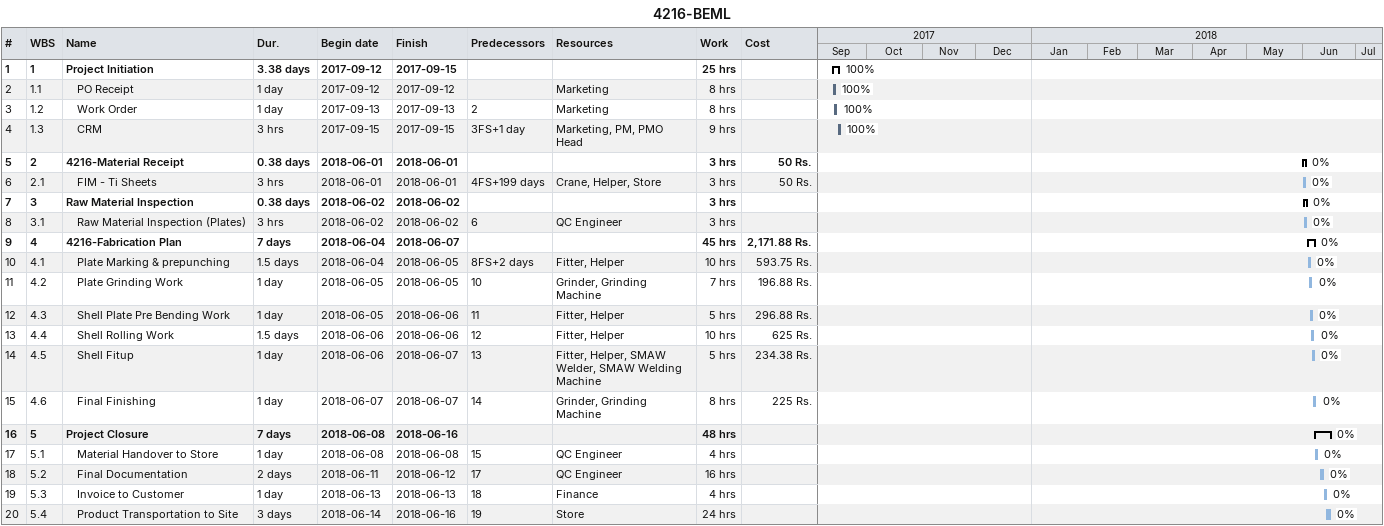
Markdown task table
4216-BEML

| ID | WBS | Task | Duration | Start | Finish | Predecessors | Resources | % complete | Work (h) | Cost (Rs.) |
|---|---|---|---|---|---|---|---|---|---|---|
| 1 | 1 | **Project Initiation** | 3.38d | 2017-09-12 | 2017-09-15 |  |  | 100 | 25 |  |
| 2 | 1.1 | PO Receipt | 1d | 2017-09-12 | 2017-09-12 |  | Marketing | 100 | 8 |  |
| 3 | 1.2 | Work Order | 1d | 2017-09-13 | 2017-09-13 | 2 | Marketing | 100 | 8 |  |
| 4 | 1.3 | CRM | 3h | 2017-09-15 | 2017-09-15 | 3FS+1d | Marketing, PM, PMO Head | 100 | 9 |  |
| 5 | 2 | **4216-Material Receipt** | 0.38d | 2018-06-01 | 2018-06-01 |  |  | 0 | 3 | 50 |
| 6 | 2.1 | FIM - Ti Sheets | 3h | 2018-06-01 | 2018-06-01 | 4FS+199d | Crane, Helper, Store | 0 | 3 | 50 |
| 7 | 3 | **Raw Material Inspection** | 0.38d | 2018-06-02 | 2018-06-02 |  |  | 0 | 3 |  |
| 8 | 3.1 | Raw Material Inspection (Plates) | 3h | 2018-06-02 | 2018-06-02 | 6 | QC Engineer | 0 | 3 |  |
| 9 | 4 | **4216-Fabrication Plan** | 7d | 2018-06-04 | 2018-06-07 |  |  | 0 | 45 | 2171.88 |
| 10 | 4.1 | Plate Marking & prepunching | 1.5d | 2018-06-04 | 2018-06-05 | 8FS+2d | Fitter, Helper | 0 | 10 | 593.75 |
| 11 | 4.2 | Plate Grinding Work | 1d | 2018-06-05 | 2018-06-05 | 10 | Grinder, Grinding Machine | 0 | 7 | 196.88 |
| 12 | 4.3 | Shell Plate Pre Bending Work | 1d | 2018-06-05 | 2018-06-06 | 11 | Fitter, Helper | 0 | 5 | 296.88 |
| 13 | 4.4 | Shell Rolling Work | 1.5d | 2018-06-06 | 2018-06-06 | 12 | Fitter, Helper | 0 | 10 | 625 |
| 14 | 4.5 | Shell Fitup | 1d | 2018-06-06 | 2018-06-07 | 13 | Fitter, Helper, SMAW Welder, SMAW Welding Machine | 0 | 5 | 234.38 |
| 15 | 4.6 | Final Finishing | 1d | 2018-06-07 | 2018-06-07 | 14 | Grinder, Grinding Machine | 0 | 8 | 225 |
| 16 | 5 | **Project Closure** | 7d | 2018-06-08 | 2018-06-16 |  |  | 0 | 48 |  |
| 17 | 5.1 | Material Handover to Store | 1d | 2018-06-08 | 2018-06-08 | 15 | QC Engineer | 0 | 4 |  |
| 18 | 5.2 | Final Documentation | 2d | 2018-06-11 | 2018-06-12 | 17 | QC Engineer | 0 | 16 |  |
| 19 | 5.3 | Invoice to Customer | 1d | 2018-06-13 | 2018-06-13 | 18 | Finance | 0 | 4 |  |
| 20 | 5.4 | Product Transportation to Site | 3d | 2018-06-14 | 2018-06-16 | 19 | Store | 0 | 24 |  |
